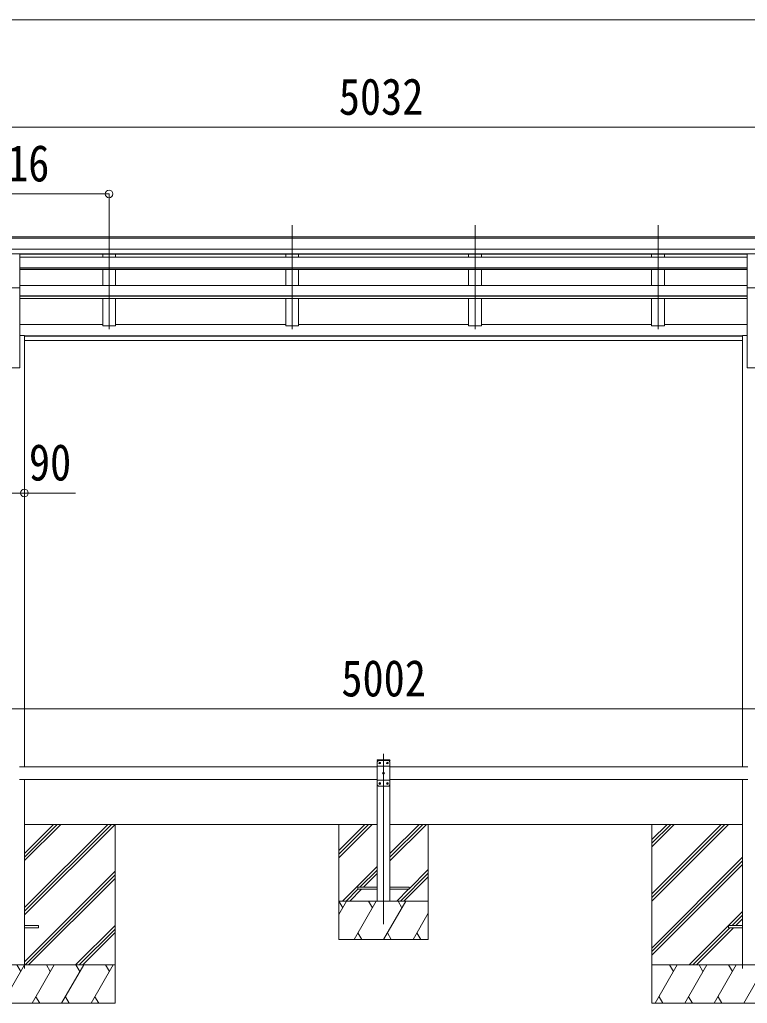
# Model space of a CAD drawing. Units: millimetres at full size, sheet at 1:30. Extents: x -8385 to 8479, y -5853 to 5787.
# Drawn here: x -274 to 2573, y -2418 to 1430 of the extents above; entities that cross this region are included whole.
import ezdxf
from ezdxf.enums import TextEntityAlignment as Align

# ---------------------------------------------------------------- set-up
doc = ezdxf.new("R2010")
doc.units = ezdxf.units.MM
doc.header["$LTSCALE"] = 30
doc.header["$PDMODE"] = 32
doc.header["$PDSIZE"] = 30
for name, color, linetype, lineweight in [('0-0_0', 7, 'Continuous', 9), ('0-1_本体', 4, 'Continuous', 9), ('0-2_部品', 7, 'Continuous', 9), ('0-4_TABLE1', 3, 'Continuous', 9), ('0-5_DIM1', 3, 'Continuous', 9), ('0-8_PARTS2', 2, 'Continuous', 9), ('0-A_寸法', 6, 'Continuous', 9), ('0-B_EXTLINE', 6, 'Continuous', 9)]:
    doc.layers.add(name, color=color, linetype=linetype, lineweight=lineweight)
doc.styles.add('ＭＳ ゴシック', font='')
doc.styles.get('ＭＳ ゴシック').set_extended_font_data('MS Gothic')

msp = doc.modelspace()

# ---------------------------------------------------------------- linework, layer by layer
at = {"layer": '0-0_0'}
for p, q in [((-255.39, -1717.54), (1124.41, -1717.54)), ((-255.39, -2071.6), (98.67, -1717.54)), ((-255.39, -2043.32), (70.39, -1717.54)), ((-255.39, -2057.46), (84.53, -1717.54)), ((-255.39, -1859.47), (-113.46, -1717.54)), ((-255.39, -1845.33), (-127.6, -1717.54)), ((-255.39, -1831.19), (-141.74, -1717.54)), ((99.41, -1717.54), (99.41, -2417.54)), ((974.41, -1717.54), (974.41, -2167.54)), ((974.41, -1819.89), (1076.76, -1717.54)), ((974.41, -1834.03), (1090.9, -1717.54)), ((974.41, -1848.17), (1105.04, -1717.54)), ((1174.41, -1717.54), (2554.21, -1717.54)), ((1174.41, -1860.3), (1317.17, -1717.54)), ((1174.41, -1846.16), (1303.03, -1717.54)), ((1174.41, -1832.02), (1288.89, -1717.54)), ((1324.41, -2167.54), (1324.41, -1717.54)), ((2199.41, -1717.54), (2199.41, -2417.54)), ((2199.41, -1989.04), (2470.91, -1717.54)), ((2199.41, -2003.18), (2485.05, -1717.54)), ((2199.41, -2017.32), (2499.19, -1717.54)), ((2199.41, -1776.91), (2258.78, -1717.54)), ((2199.41, -1791.05), (2272.92, -1717.54)), ((2199.41, -1805.19), (2287.06, -1717.54)), ((2199.41, -2201.17), (2554.21, -1846.37)), ((988.88, -2017.54), (1124.41, -1882.02)), ((2199.41, -2215.31), (2554.21, -1860.52)), ((2199.41, -2229.46), (2554.21, -1874.66)), ((-255.39, -2255.45), (99.41, -1900.65)), ((-253.34, -2267.54), (99.41, -1914.79)), ((1057.03, -1963.54), (1124.41, -1896.16)), ((1071.17, -1963.54), (1124.41, -1910.3)), ((1215.16, -2017.54), (1324.41, -1908.29)), ((1229.3, -2017.54), (1324.41, -1922.44)), ((1249.41, -1969.15), (1324.41, -1894.15)), ((-239.2, -2267.54), (99.41, -1928.93)), ((1003.03, -2017.54), (1049.41, -1971.16)), ((1017.17, -2017.54), (1063.17, -1971.54)), ((1201.02, -2017.54), (1247.02, -1971.54)), ((974.41, -2070.65), (1005.07, -2017.54)), ((974.41, -2017.54), (1324.41, -2017.54)), ((990.07, -2043.52), (975.07, -2017.54)), ((1033.94, -2167.54), (1120.54, -2017.54)), ((1105.54, -2043.52), (1090.54, -2017.54)), ((1149.41, -2167.54), (1236.01, -2017.54)), ((1221.01, -2043.52), (1206.01, -2017.54)), ((1264.88, -2167.54), (1324.41, -2064.44)), ((2345.17, -2267.54), (2554.21, -2058.51)), ((2513.81, -2113.04), (2554.21, -2072.65)), ((-55.35, -2267.54), (99.41, -2112.78)), ((2527.96, -2113.04), (2554.21, -2086.79)), ((-41.21, -2267.54), (99.41, -2126.92)), ((-27.07, -2267.54), (99.41, -2141.07)), ((1048.94, -2141.56), (1063.94, -2167.54)), ((1164.41, -2141.56), (1179.41, -2167.54)), ((1279.88, -2141.56), (1294.88, -2167.54)), ((2359.31, -2267.54), (2504.81, -2122.04)), ((2373.46, -2267.54), (2518.96, -2122.04)), ((974.41, -2167.54), (1324.41, -2167.54)), ((99.41, -2267.54), (-700.59, -2267.54)), ((-341.48, -2417.54), (-254.88, -2267.54)), ((-269.88, -2293.52), (-284.88, -2267.54)), ((-226.01, -2417.54), (-139.41, -2267.54)), ((-154.41, -2293.52), (-169.41, -2267.54)), ((-110.54, -2417.54), (-23.93, -2267.54)), ((-53.94, -2267.54), (-38.94, -2293.52)), ((4.93, -2417.54), (91.53, -2267.54)), ((61.53, -2267.54), (76.53, -2293.52)), ((2999.41, -2267.54), (2199.41, -2267.54)), ((2212.11, -2417.54), (2298.71, -2267.54)), ((2283.71, -2293.52), (2268.71, -2267.54)), ((2327.58, -2417.54), (2414.18, -2267.54)), ((2399.18, -2293.52), (2384.18, -2267.54)), ((2443.05, -2417.54), (2529.65, -2267.54)), ((2514.65, -2293.52), (2499.65, -2267.54)), ((2558.52, -2417.54), (2645.12, -2267.54)), ((-700.59, -2417.54), (99.41, -2417.54)), ((-211.01, -2391.56), (-196.01, -2417.54)), ((-95.54, -2391.56), (-80.54, -2417.54)), ((19.93, -2391.56), (34.93, -2417.54)), ((2199.41, -2417.54), (2999.41, -2417.54)), ((2227.11, -2391.56), (2242.11, -2417.54)), ((2342.58, -2391.56), (2357.58, -2417.54)), ((2458.05, -2391.56), (2473.05, -2417.54))]:
    msp.add_line(p, q, dxfattribs=at)
at = {"layer": '0-1_本体'}
for p, q in [((-1350.09, 581.11), (3648.91, 581.11)), ((-1350.09, 575.77), (3648.91, 575.77)), ((-1350.09, 532.24), (3648.91, 532.24)), ((-1350.09, 514.57), (3648.91, 514.57)), ((-273.09, 512.19), (2571.91, 512.19)), ((-273.09, 500.94), (2571.91, 500.94)), ((50.41, 512.13), (50.41, 500.94)), ((100.41, 512.13), (100.41, 500.94)), ((766.41, 512.13), (766.41, 500.94)), ((816.41, 512.13), (816.41, 500.94)), ((1482.41, 512.13), (1482.41, 500.94)), ((1532.41, 512.13), (1532.41, 500.94)), ((2198.41, 512.13), (2198.41, 500.94)), ((2248.41, 512.13), (2248.41, 500.94)), ((-273.09, 459.01), (2571.91, 459.01)), ((-273.09, 457.51), (2571.91, 457.51)), ((-273.09, 453.31), (2571.91, 453.31)), ((50.41, 453.31), (50.41, 389.58)), ((100.41, 453.31), (100.41, 389.58)), ((766.41, 453.31), (766.41, 389.58)), ((816.41, 453.31), (816.41, 389.58)), ((1482.41, 453.31), (1482.41, 389.58)), ((1532.41, 453.31), (1532.41, 389.58)), ((2198.41, 453.31), (2198.41, 389.58)), ((2248.41, 453.31), (2248.41, 389.58)), ((-273.09, 68.47), (-273.09, 385.26)), ((-273.08, 389.58), (2571.92, 389.58)), ((2571.91, 385.26), (2571.91, 68.47)), ((-273.09, 350.14), (2571.91, 350.14)), ((-273.09, 348.66), (2571.91, 348.66)), ((-273.09, 339.41), (2571.91, 339.41)), ((50.41, 339.41), (50.41, 232.92)), ((100.41, 339.41), (100.41, 232.92)), ((766.41, 339.41), (766.41, 232.92)), ((816.41, 339.41), (816.41, 232.92)), ((1482.41, 339.41), (1482.41, 232.92)), ((1532.41, 339.41), (1532.41, 232.92)), ((2198.41, 339.41), (2198.41, 232.92)), ((2248.41, 339.41), (2248.41, 232.92)), ((-273.09, 237.74), (50.41, 237.74)), ((50.41, 232.92), (100.41, 232.92)), ((100.41, 237.74), (766.41, 237.74)), ((766.41, 232.92), (816.41, 232.92)), ((816.41, 237.74), (1482.41, 237.74)), ((1482.41, 232.92), (1532.41, 232.92)), ((1532.41, 237.74), (2198.41, 237.74)), ((2198.41, 232.92), (2248.41, 232.92)), ((2248.41, 237.74), (2571.91, 237.74)), ((-273.09, 194.85), (-255.59, 194.85)), ((-255.59, 194.85), (-255.59, -1492.54)), ((-255.59, 193.65), (2554.21, 193.65)), ((2554.21, 194.85), (2554.21, -1492.54)), ((2554.21, 194.85), (2571.91, 194.85)), ((-255.59, 192.25), (2554.21, 192.25)), ((-255.59, 174.88), (2554.21, 174.88)), ((-328.09, 68.47), (-273.09, 68.47)), ((2571.91, 68.47), (2626.91, 68.47)), ((-255.59, -1542.54), (-255.59, -2281.53)), ((2554.21, -1542.54), (2554.21, -2281.53))]:
    msp.add_line(p, q, dxfattribs=at)
at = {"layer": '0-2_部品'}
for p, q in [((-328.09, 514.28), (-273.09, 514.28)), ((-273.09, 380.77), (-273.09, 514.28)), ((2571.91, 514.28), (2626.91, 514.28)), ((2571.91, 380.77), (2571.91, 514.28)), ((-328.09, 380.77), (-273.09, 380.77)), ((2571.91, 380.77), (2626.91, 380.77))]:
    msp.add_line(p, q, dxfattribs=at)
at = {"layer": '0-2_部品', "color": 4}
for p, q in [((1124.41, -1963.54), (1049.41, -1963.54)), ((1174.41, -1971.54), (1249.41, -1971.54)), ((-255.39, -2113.04), (-200.59, -2113.04)), ((-200.59, -2113.04), (-200.59, -2122.04)), ((2499.41, -2113.04), (2499.41, -2122.04)), ((2499.41, -2113.04), (2554.21, -2113.04)), ((-255.39, -2122.04), (-200.59, -2122.04)), ((2499.41, -2122.04), (2554.21, -2122.04))]:
    msp.add_line(p, q, dxfattribs=at)
for points in [[(1049.41, -1963.54), (1049.41, -1971.54), (1124.41, -1971.54)], [(1249.41, -1971.54), (1249.41, -1963.54), (1174.41, -1963.54)]]:
    msp.add_lwpolyline(points, dxfattribs=at)
at = {"layer": '0-4_TABLE1'}
for p, q in [((-275.59, -1492.54), (1124.41, -1492.54)), ((1124.41, -1467.54), (1174.41, -1467.54)), ((1174.41, -1492.54), (2574.41, -1492.54)), ((-275.59, -1542.54), (1124.41, -1542.54)), ((1124.41, -2017.54), (1124.41, -1542.54)), ((1174.41, -1542.54), (2574.41, -1542.54)), ((1174.41, -2017.54), (1174.41, -1542.54))]:
    msp.add_line(p, q, dxfattribs=at)
at = {"layer": '0-5_DIM1'}
for p, q in [((1124.11, -1467.54), (1124.21, -1465.49)), ((1124.11, -1467.54), (1174.71, -1467.54)), ((1129.41, -1467.54), (1124.41, -1472.54)), ((1124.41, -1562.54), (1124.41, -1472.54)), ((1124.41, -1490.24), (1174.41, -1490.24)), ((1125.21, -1464.54), (1173.6, -1464.54)), ((1129.41, -1467.54), (1169.41, -1467.54)), ((1133.15, -1477.96), (1132.31, -1477.96)), ((1135.67, -1477.12), (1136.51, -1477.12)), ((1163.15, -1477.96), (1162.31, -1477.96)), ((1165.67, -1477.12), (1166.51, -1477.12)), ((1169.41, -1467.54), (1174.41, -1472.54)), ((1174.41, -1472.54), (1174.41, -1562.54)), ((1174.71, -1467.54), (1174.6, -1465.49)), ((1148.15, -1517.96), (1147.31, -1517.96)), ((1150.67, -1517.12), (1151.51, -1517.12)), ((1124.41, -1544.84), (1174.41, -1544.84)), ((1129.41, -1567.54), (1124.41, -1562.54)), ((1169.41, -1567.54), (1129.41, -1567.54)), ((1133.15, -1557.96), (1132.31, -1557.96)), ((1135.67, -1557.12), (1136.51, -1557.12)), ((1163.15, -1557.96), (1162.31, -1557.96)), ((1165.67, -1557.12), (1166.51, -1557.12)), ((1169.41, -1567.54), (1174.41, -1562.54))]:
    msp.add_line(p, q, dxfattribs=at)
for points in [[(1132.31, -1477.96), (1132.31, -1477.12), (1133.15, -1477.12)], [(1133.99, -1476.28), (1133.99, -1475.44), (1134.83, -1475.44), (1134.83, -1476.28)], [(1134.83, -1478.8), (1134.83, -1479.64), (1133.99, -1479.64), (1133.99, -1478.8)], [(1136.51, -1477.12), (1136.51, -1477.96), (1135.67, -1477.96)], [(1162.31, -1477.96), (1162.31, -1477.12), (1163.15, -1477.12)], [(1163.99, -1476.28), (1163.99, -1475.44), (1164.83, -1475.44), (1164.83, -1476.28)], [(1164.83, -1478.8), (1164.83, -1479.64), (1163.99, -1479.64), (1163.99, -1478.8)], [(1166.51, -1477.12), (1166.51, -1477.96), (1165.67, -1477.96)], [(1147.31, -1517.96), (1147.31, -1517.12), (1148.15, -1517.12)], [(1148.99, -1516.28), (1148.99, -1515.44), (1149.83, -1515.44), (1149.83, -1516.28)], [(1149.83, -1518.8), (1149.83, -1519.64), (1148.99, -1519.64), (1148.99, -1518.8)], [(1151.51, -1517.12), (1151.51, -1517.96), (1150.67, -1517.96)], [(1132.31, -1557.96), (1132.31, -1557.12), (1133.15, -1557.12)], [(1133.99, -1556.28), (1133.99, -1555.44), (1134.83, -1555.44), (1134.83, -1556.28)], [(1134.83, -1558.8), (1134.83, -1559.64), (1133.99, -1559.64), (1133.99, -1558.8)], [(1136.51, -1557.12), (1136.51, -1557.96), (1135.67, -1557.96)], [(1162.31, -1557.96), (1162.31, -1557.12), (1163.15, -1557.12)], [(1163.99, -1556.28), (1163.99, -1555.44), (1164.83, -1555.44), (1164.83, -1556.28)], [(1164.83, -1558.8), (1164.83, -1559.64), (1163.99, -1559.64), (1163.99, -1558.8)], [(1166.51, -1557.12), (1166.51, -1557.96), (1165.67, -1557.96)]]:
    msp.add_lwpolyline(points, dxfattribs=at)
for centre in [(1134.41, -1477.54), (1164.41, -1477.54), (1149.41, -1517.54), (1134.41, -1557.54), (1164.41, -1557.54)]:
    msp.add_circle(centre, 3.5, dxfattribs=at)
for centre, radius, start, end in [((1125.21, -1465.54), 1, 90, 176.99989), ((1133.15, -1476.28), 0.84, 270, 0), ((1133.15, -1478.8), 0.84, 0, 90), ((1135.67, -1476.28), 0.84, 180, 270), ((1135.67, -1478.8), 0.84, 90, 180), ((1163.15, -1476.28), 0.84, 270, 0), ((1163.15, -1478.8), 0.84, 0, 90), ((1165.67, -1476.28), 0.84, 180, 270), ((1165.67, -1478.8), 0.84, 90, 180), ((1173.6, -1465.54), 1, 3.00006, 90), ((1148.15, -1516.28), 0.84, 270, 0), ((1148.15, -1518.8), 0.84, 0, 90), ((1150.67, -1516.28), 0.84, 180, 270), ((1150.67, -1518.8), 0.84, 90, 180), ((1133.15, -1556.28), 0.84, 270, 0), ((1133.15, -1558.8), 0.84, 0, 90), ((1135.67, -1556.28), 0.84, 180, 270), ((1135.67, -1558.8), 0.84, 90, 180), ((1163.15, -1556.28), 0.84, 270, 0), ((1163.15, -1558.8), 0.84, 0, 90), ((1165.67, -1556.28), 0.84, 180, 270), ((1165.67, -1558.8), 0.84, 90, 180)]:
    msp.add_arc(centre, radius, start, end, dxfattribs=at)
at = {"layer": '0-8_PARTS2'}
for p, q in [((75.41, 626.04), (75.41, 219.25)), ((791.41, 626.04), (791.41, 219.25)), ((1507.41, 626.04), (1507.41, 219.25)), ((2223.41, 626.04), (2223.41, 219.25)), ((1149.41, -2108.09), (1149.41, -1442.05))]:
    msp.add_line(p, q, dxfattribs=at)
at = {"layer": '0-A_寸法'}
for p, q in [((-1376.59, 1429.96), (6539.41, 1429.96)), ((-1376.59, 1008.92), (3655.41, 1008.92)), ((-640.59, 748.28), (75.41, 748.28)), ((-345.59, -421.48), (-255.59, -421.48)), ((-1351.59, -1266.06), (3650.41, -1266.06))]:
    msp.add_line(p, q, dxfattribs=at)
at = {"layer": '0-B_EXTLINE'}
for p, q in [((75.41, 748.28), (75.41, 585.79)), ((-255.59, -421.48), (-55.59, -421.48))]:
    msp.add_line(p, q, dxfattribs=at)
for p in [(75.41, 748.28), (-255.59, -421.48)]:
    msp.add_point(p, dxfattribs=at)

# ---------------------------------------------------------------- texts
at = {"layer": '0-B_EXTLINE', "color": 7, "style": 'ＭＳ ゴシック', "width": 0.85}
for s, p in [('5032', (974.41, 1014.92)), ('716', (-406.34, 754.28)), ('90', (-238.09, -415.48)), ('5002', (984.41, -1260.06))]:
    msp.add_text(s, height=143, dxfattribs=at).set_placement(p, align=Align.BOTTOM_LEFT)

doc.saveas('drawing.dxf')
